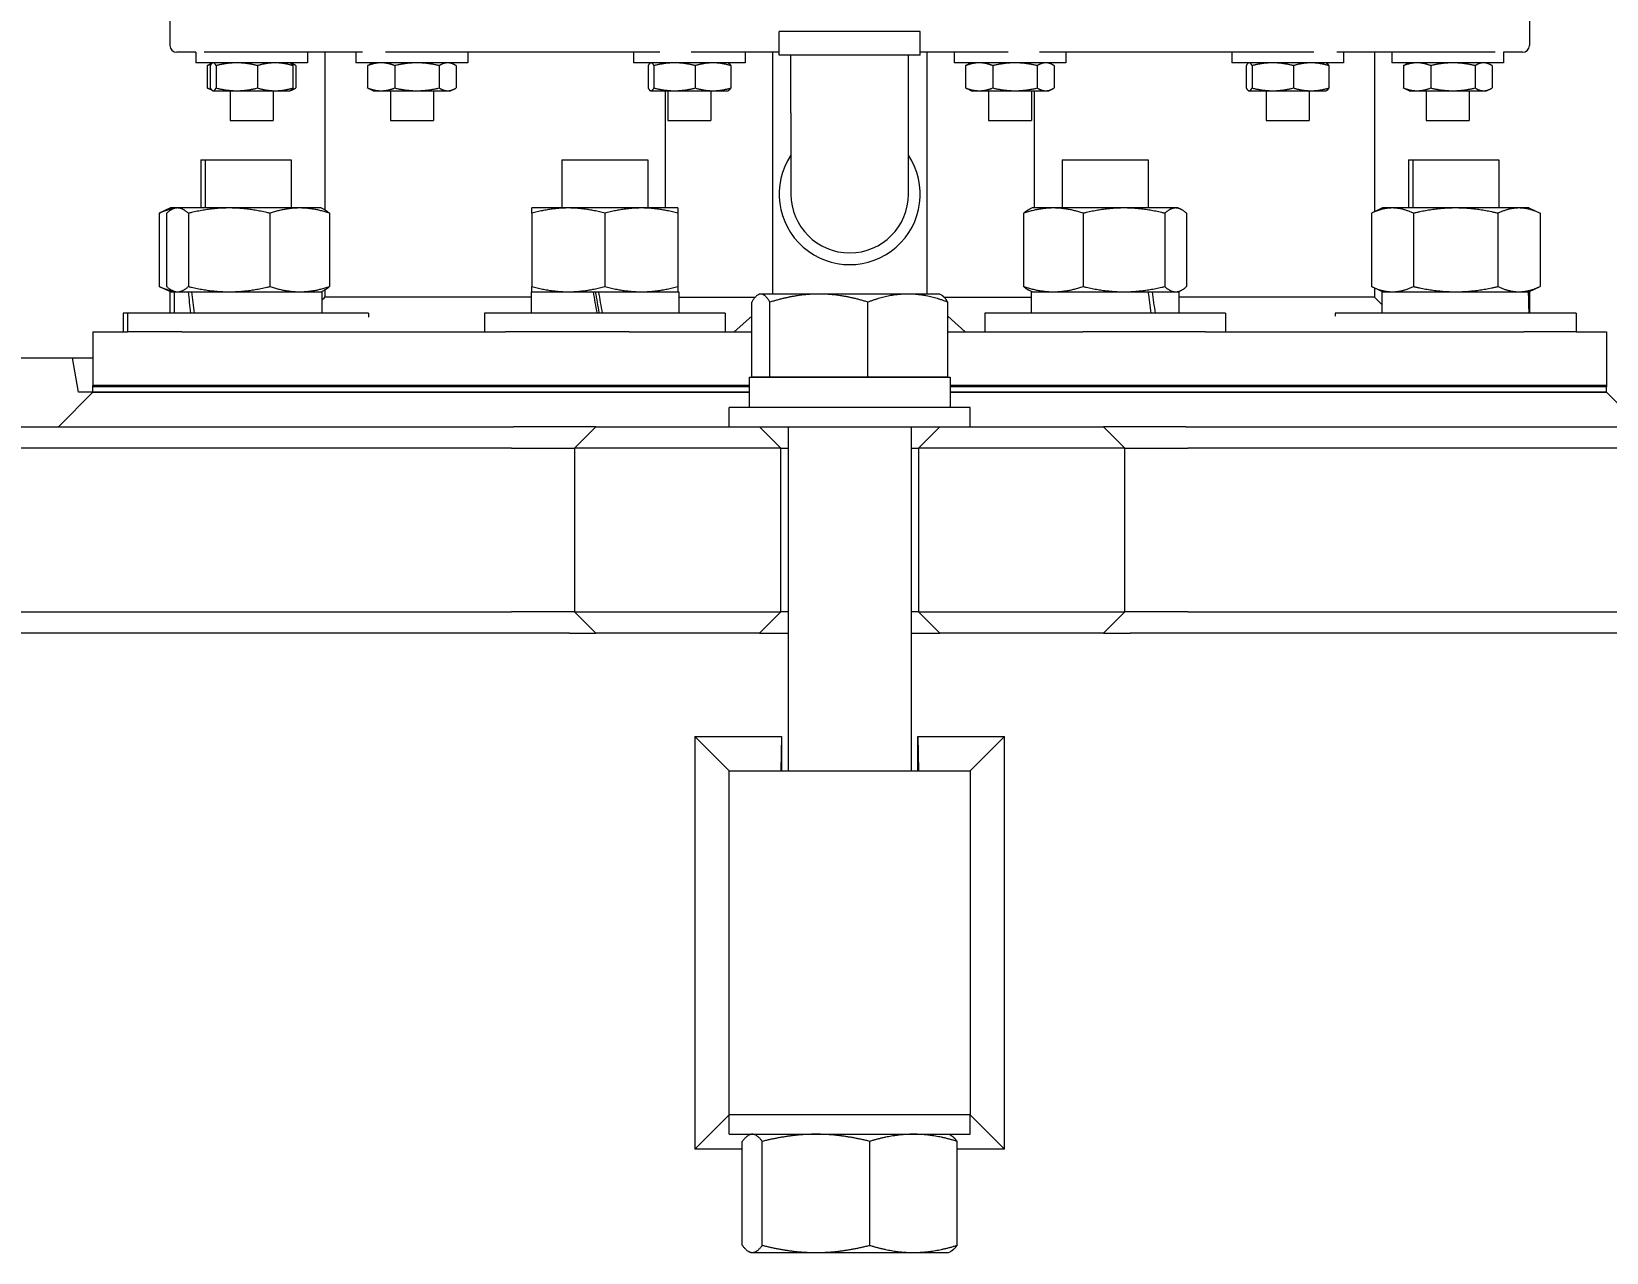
# Model space of a CAD drawing. Header units: inches. Extents: x 20 to 536, y 8 to 344.
# Drawn here: x 104.92 to 116.37, y 142.13 to 151 of the extents above; entities that cross this region are included whole.
import ezdxf

# ---------------------------------------------------------------- set-up
doc = ezdxf.new("R2010")
doc.units = ezdxf.units.IN
doc.header["$LTSCALE"] = 16
doc.header["$MEASUREMENT"] = 0
doc.layers.add('Dimension (ANSI)', color=7, linetype='Continuous', lineweight=25)
doc.layers.add('Visible (ANSI)', color=7, linetype='Continuous', lineweight=50)
doc.styles.add('MEMCOR Medium', font='arial.ttf')
doc.styles.add('Standard D-E', font='arial.ttf')
doc.dimstyles.new('Default (ANSI)', dxfattribs={"dimscale": 16, "dimtxt": 0.15, "dimasz": 0.098425, "dimexe": 0.125, "dimexo": 0.0625, "dimgap": 0.031496, "dimtad": 0, "dimtih": 1, "dimtoh": 1, "dimdec": 4, "dimrnd": 1e-08, "dimzin": 3, "dimdsep": 46, "dimlunit": 5, "dimtxsty": 'MEMCOR Medium', "dimcen": 0.09, "dimdle": 0.393701, "dimclrd": 256, "dimclre": 256, "dimclrt": 256, "dimadec": 0, "dimazin": 1, "dimtfac": 0.8, "dimtofl": 0, "dimtmove": 0, "dimatfit": 3, "dimfxl": 1, "dimfrac": 1, "dimtolj": 1, "dimtzin": 4, "dimlwd": -1, "dimlwe": -1, "dimarcsym": 0})
doc.dimstyles.new('in [mm] D-E NeptuneBenson', dxfattribs={"dimscale": 16, "dimtxt": 0.15, "dimasz": 0.098425, "dimexe": 0.125, "dimexo": 0.063, "dimgap": 0.031496, "dimtad": 0, "dimtih": 1, "dimtoh": 1, "dimdec": 4, "dimrnd": 1e-08, "dimzin": 3, "dimdsep": 46, "dimlunit": 5, "dimtxsty": 'Standard D-E', "dimcen": 0.09, "dimdle": 0.393701, "dimclrd": 256, "dimclre": 256, "dimclrt": 256, "dimadec": 1, "dimazin": 1, "dimtfac": 1, "dimtofl": 0, "dimtmove": 0, "dimatfit": 3, "dimfxl": 1, "dimfrac": 1, "dimtolj": 1, "dimtzin": 4, "dimlwd": -1, "dimlwe": -1, "dimarcsym": 0})

# ---------------------------------------------------------------- blocks, each defined once
blk = doc.blocks.new('*D23')
at = {"layer": 'Defpoints', "color": 0, "transparency": 16777216}
for p in [(80.3, 146.78), (141.437, 146.78), (141.437, 136.165)]:
    blk.add_point(p, dxfattribs=at)
at = {"layer": 'Dimension (ANSI)', "transparency": 16777216}
for p, q in [((80.3, 145.78), (80.3, 134.165)), ((141.437, 145.78), (141.437, 134.165)), ((81.875, 136.165), (139.862, 136.165)), ((141.437, 136.165), (144.859, 136.165))]:
    blk.add_line(p, q, dxfattribs=at)
for points in [[(81.875, 136.428), (81.875, 135.903), (80.3, 136.165)], [(139.862, 136.428), (139.862, 135.903), (141.437, 136.165)]]:
    blk.add_solid(points, dxfattribs=at)
at = {"layer": 'Dimension (ANSI)', "transparency": 16777216, "char_height": 2.4, "attachment_point": 5, "style": 'MEMCOR Medium'}
for s, insert in [('\\A1; 61{\\H0.8x;\\S1#8;} in', (154.458, 138.634)), ('\\A1;[1552.9 mm]', (154.458, 134.123))]:
    blk.add_mtext(s, dxfattribs=dict(at, insert=insert))
blk = doc.blocks.new('*D24')
at = {"layer": 'Defpoints', "color": 0, "transparency": 16777216}
for p in [(33.616, 158.01), (110.294, 158.01), (85.585, 47.596)]:
    blk.add_point(p, dxfattribs=at)
at = {"layer": 'Dimension (ANSI)', "transparency": 16777216}
for p, q in [((109.286, 158.01), (31.616, 158.01)), ((33.616, 156.436), (33.616, 107.78)), ((33.616, 49.171), (33.616, 97.827)), ((84.577, 47.596), (31.616, 47.596))]:
    blk.add_line(p, q, dxfattribs=at)
for points in [[(33.354, 156.436), (33.879, 156.436), (33.616, 158.01)], [(33.354, 49.171), (33.879, 49.171), (33.616, 47.596)]]:
    blk.add_solid(points, dxfattribs=at)
at = {"layer": 'Dimension (ANSI)', "transparency": 16777216, "char_height": 2.4, "attachment_point": 5, "style": 'Standard D-E'}
for s, insert in [('\\A1; 110{\\H1x;\\S7#16;} in', (33.616, 105.738)), ('\\A1;[2804.5 mm]', (33.616, 100.761))]:
    blk.add_mtext(s, dxfattribs=dict(at, insert=insert))

msp = doc.modelspace()

# ---------------------------------------------------------------- linework, layer by layer
at = {"layer": 'Visible (ANSI)', "linetype": 'Continuous', "lineweight": 18}
for p, q in [((105.92874, 151.36531), (105.92874, 150.89531)), ((115.80874, 151.36531), (115.80874, 150.89531)), ((111.38133, 150.99641), (110.35614, 150.99641)), ((110.35614, 150.82555), (110.35614, 150.99641)), ((111.38133, 150.82555), (111.38133, 150.99641)), ((106.11607, 150.84531), (105.97874, 150.84531)), ((106.11607, 150.84542), (106.11607, 150.7689)), ((106.92807, 150.7689), (106.11607, 150.7689)), ((107.3288, 150.84531), (106.17717, 150.84531)), ((106.1998, 150.74859), (106.1998, 150.5862)), ((106.23814, 150.76776), (106.21738, 150.75808)), ((106.22176, 150.74859), (106.22176, 150.5862)), ((106.24057, 150.7689), (106.23814, 150.76776)), ((106.26419, 150.74859), (106.26419, 150.5862)), ((106.5645, 150.74859), (106.5645, 150.5862)), ((106.80357, 150.7689), (106.806, 150.76776)), ((106.806, 150.76776), (106.82676, 150.75808)), ((106.82237, 150.74859), (106.82237, 150.5862)), ((106.84434, 150.74859), (106.84434, 150.5862)), ((106.92807, 150.84531), (106.92807, 150.7689)), ((107.05374, 150.84531), (107.05374, 149.70166)), ((107.28075, 150.84531), (107.28075, 150.7689)), ((108.09275, 150.7689), (107.28075, 150.7689)), ((107.36449, 150.74859), (107.36449, 150.5862)), ((107.40525, 150.7689), (107.38206, 150.75808)), ((109.48985, 150.84531), (107.49516, 150.84531)), ((107.56236, 150.74859), (107.56236, 150.5862)), ((107.88463, 150.74859), (107.88463, 150.5862)), ((107.96825, 150.7689), (107.99145, 150.75808)), ((108.00902, 150.74859), (108.00902, 150.5862)), ((108.09275, 150.84531), (108.09275, 150.7689)), ((109.29805, 150.84531), (109.29805, 150.7689)), ((110.11005, 150.7689), (109.29805, 150.7689)), ((109.40374, 150.74859), (109.40374, 150.5862)), ((109.42255, 150.7689), (109.42012, 150.76776)), ((109.44617, 150.74859), (109.44617, 150.5862)), ((110.35614, 150.84531), (109.7171, 150.84531)), ((109.74648, 150.74859), (109.74648, 150.5862)), ((109.98555, 150.7689), (109.98798, 150.76776)), ((110.00435, 150.74859), (110.00435, 150.5862)), ((110.11005, 150.84531), (110.11005, 150.7689)), ((110.30874, 150.84531), (110.30874, 149.08894)), ((111.38133, 150.82555), (110.35614, 150.82555)), ((110.44157, 150.40586), (110.44157, 150.82555)), ((111.2959, 150.40586), (111.2959, 150.82555)), ((112.02037, 150.84531), (111.38133, 150.84531)), ((111.42874, 150.84531), (111.42874, 149.08894)), ((111.62742, 150.84531), (111.62742, 150.7689)), ((112.43942, 150.7689), (111.62742, 150.7689)), ((111.71115, 150.74859), (111.71115, 150.5862)), ((111.75192, 150.7689), (111.72873, 150.75808)), ((111.90903, 150.74859), (111.90903, 150.5862)), ((112.2313, 150.74859), (112.2313, 150.5862)), ((114.24231, 150.84531), (112.24762, 150.84531)), ((112.31492, 150.7689), (112.33811, 150.75808)), ((112.35569, 150.74859), (112.35569, 150.5862)), ((112.43942, 150.84531), (112.43942, 150.7689)), ((113.64472, 150.84531), (113.64472, 150.7689)), ((114.45672, 150.7689), (113.64472, 150.7689)), ((113.75041, 150.74859), (113.75041, 150.5862)), ((113.76922, 150.7689), (113.76679, 150.76776)), ((113.79284, 150.74859), (113.79284, 150.5862)), ((114.09314, 150.74859), (114.09314, 150.5862)), ((114.33222, 150.7689), (114.33464, 150.76776)), ((114.35102, 150.74859), (114.35102, 150.5862)), ((115.5603, 150.84531), (114.40867, 150.84531)), ((114.45672, 150.84531), (114.45672, 150.7689)), ((114.68374, 150.84531), (114.68374, 149.68721)), ((114.8094, 150.84531), (114.8094, 150.7689)), ((115.6214, 150.7689), (114.8094, 150.7689)), ((114.89313, 150.74859), (114.89313, 150.5862)), ((114.9339, 150.7689), (114.91071, 150.75808)), ((115.09101, 150.74859), (115.09101, 150.5862)), ((115.41328, 150.74859), (115.41328, 150.5862)), ((115.4969, 150.7689), (115.52009, 150.75808)), ((115.53767, 150.74859), (115.53767, 150.5862)), ((115.6214, 150.84542), (115.6214, 150.7689)), ((115.75874, 150.84531), (115.6214, 150.84531)), ((106.23814, 150.56703), (106.21738, 150.57671)), ((106.24057, 150.5659), (106.23814, 150.56703)), ((106.24057, 150.5659), (106.24298, 150.5659)), ((106.24298, 150.5659), (106.41434, 150.5659)), ((106.36582, 150.5659), (106.36582, 150.3489)), ((106.41434, 150.5659), (106.69344, 150.5659)), ((106.67832, 150.5659), (106.67832, 150.3489)), ((106.69344, 150.5659), (106.80357, 150.5659)), ((106.80357, 150.5659), (106.806, 150.56703)), ((106.806, 150.56703), (106.82676, 150.57671)), ((107.40525, 150.5659), (107.38206, 150.57671)), ((107.40525, 150.5659), (107.46343, 150.5659)), ((107.46343, 150.5659), (107.7235, 150.5659)), ((107.5305, 150.5659), (107.5305, 150.3489)), ((107.7235, 150.5659), (107.94683, 150.5659)), ((107.843, 150.5659), (107.843, 150.3489)), ((107.94683, 150.5659), (107.96825, 150.5659)), ((107.96825, 150.5659), (107.99145, 150.57671)), ((109.42255, 150.5659), (109.42012, 150.56703)), ((109.42255, 150.5659), (109.42496, 150.5659)), ((109.42496, 150.5659), (109.59632, 150.5659)), ((109.52753, 150.5659), (109.52753, 149.71431)), ((109.5478, 150.5659), (109.5478, 150.3489)), ((109.59632, 150.5659), (109.87542, 150.5659)), ((109.8603, 150.5659), (109.8603, 150.3489)), ((109.87542, 150.5659), (109.98555, 150.5659)), ((109.98555, 150.5659), (109.98798, 150.56703)), ((111.75192, 150.5659), (111.72873, 150.57671)), ((111.75192, 150.5659), (111.81009, 150.5659)), ((111.81009, 150.5659), (112.07016, 150.5659)), ((111.87717, 150.5659), (111.87717, 150.3489)), ((112.07016, 150.5659), (112.29349, 150.5659)), ((112.18967, 150.5659), (112.18967, 150.3489)), ((112.20994, 150.5659), (112.20994, 149.71431)), ((112.29349, 150.5659), (112.31492, 150.5659)), ((112.31492, 150.5659), (112.33811, 150.57671)), ((113.76922, 150.5659), (113.76679, 150.56703)), ((113.76922, 150.5659), (113.77162, 150.5659)), ((113.77162, 150.5659), (113.94299, 150.5659)), ((113.89447, 150.5659), (113.89447, 150.3489)), ((113.94299, 150.5659), (114.22208, 150.5659)), ((114.20697, 150.5659), (114.20697, 150.3489)), ((114.22208, 150.5659), (114.33222, 150.5659)), ((114.33222, 150.5659), (114.33464, 150.56703)), ((114.9339, 150.5659), (114.91071, 150.57671)), ((114.9339, 150.5659), (114.99207, 150.5659)), ((114.99207, 150.5659), (115.25214, 150.5659)), ((115.05915, 150.5659), (115.05915, 150.3489)), ((115.25214, 150.5659), (115.47547, 150.5659)), ((115.37165, 150.5659), (115.37165, 150.3489)), ((115.47547, 150.5659), (115.4969, 150.5659)), ((115.4969, 150.5659), (115.52009, 150.57671)), ((110.44157, 150.40586), (110.44157, 149.81531)), ((111.2959, 149.81531), (111.2959, 150.40586)), ((106.36582, 150.3489), (106.67832, 150.3489)), ((107.5305, 150.3489), (107.843, 150.3489)), ((109.5478, 150.3489), (109.8603, 150.3489)), ((111.87717, 150.3489), (112.18967, 150.3489)), ((113.89447, 150.3489), (114.20697, 150.3489)), ((115.05915, 150.3489), (115.37165, 150.3489)), ((106.15211, 150.06531), (106.18384, 150.06531)), ((106.15211, 150.06531), (106.15211, 149.71431)), ((106.18384, 150.06531), (106.80884, 150.06531)), ((106.18384, 150.06531), (106.18384, 149.71431)), ((106.80884, 150.06531), (106.80884, 149.71431)), ((108.77685, 150.06531), (109.40185, 150.06531)), ((108.77685, 150.06531), (108.77685, 149.71431)), ((109.40185, 150.06531), (109.40185, 149.71431)), ((112.41221, 150.06531), (113.03721, 150.06531)), ((112.41221, 150.06531), (112.41221, 149.71431)), ((113.03721, 150.06531), (113.03721, 149.71431)), ((114.92863, 150.06531), (114.96036, 150.06531)), ((114.92863, 150.06531), (114.92863, 149.71431)), ((114.96036, 150.06531), (115.58536, 150.06531)), ((114.96036, 150.06531), (114.96036, 149.71431)), ((115.58536, 150.06531), (115.58536, 149.71431)), ((105.93361, 149.71431), (105.85147, 149.67601)), ((105.85147, 149.67601), (105.85147, 149.14362)), ((105.90408, 149.67601), (105.90408, 149.14362)), ((105.96534, 149.71431), (105.93361, 149.71431)), ((105.96534, 149.71431), (105.94661, 149.70558)), ((105.98343, 149.71431), (105.96534, 149.71431)), ((106.3589, 149.71431), (105.98343, 149.71431)), ((106.06278, 149.67601), (106.06278, 149.14362)), ((106.87181, 149.71431), (106.3589, 149.71431)), ((106.65503, 149.67601), (106.65503, 149.14362)), ((107.02734, 149.71431), (106.87181, 149.71431)), ((107.02734, 149.71431), (107.04607, 149.70558)), ((107.08859, 149.67601), (107.08859, 149.14362)), ((108.82385, 149.71431), (108.55835, 149.71431)), ((108.55835, 149.67601), (108.55835, 149.14362)), ((109.35485, 149.71431), (108.82385, 149.71431)), ((109.08935, 149.67601), (109.08935, 149.14362)), ((109.62035, 149.71431), (109.35485, 149.71431)), ((109.62035, 149.67601), (109.62035, 149.14362)), ((112.13245, 149.67601), (112.13245, 149.14362)), ((112.19371, 149.71431), (112.17498, 149.70558)), ((112.34923, 149.71431), (112.19371, 149.71431)), ((112.86214, 149.71431), (112.34923, 149.71431)), ((112.56601, 149.67601), (112.56601, 149.14362)), ((113.23761, 149.71431), (112.86214, 149.71431)), ((113.15827, 149.67601), (113.15827, 149.14362)), ((113.25571, 149.71431), (113.23761, 149.71431)), ((113.25571, 149.71431), (113.27444, 149.70558)), ((113.31696, 149.67601), (113.31696, 149.14362)), ((114.74186, 149.71431), (114.65971, 149.67601)), ((114.65971, 149.67601), (114.65971, 149.14362)), ((114.813, 149.71431), (114.74186, 149.71431)), ((115.27286, 149.71431), (114.813, 149.71431)), ((114.96629, 149.67601), (114.96629, 149.14362)), ((115.73272, 149.71431), (115.27286, 149.71431)), ((115.57943, 149.67601), (115.57943, 149.14362)), ((115.80386, 149.71431), (115.73272, 149.71431)), ((115.80386, 149.71431), (115.886, 149.67601)), ((115.886, 149.67601), (115.886, 149.14362)), ((105.93361, 149.10531), (105.85147, 149.14362)), ((105.92811, 149.10531), (105.95984, 149.10531)), ((105.92811, 149.10531), (105.92811, 148.94931)), ((105.96534, 149.10531), (105.94661, 149.11405)), ((105.95984, 149.10531), (106.06134, 149.10531)), ((105.95984, 149.10531), (105.95984, 148.94931)), ((106.06134, 149.10531), (106.06551, 149.10531)), ((106.06551, 149.10531), (106.08533, 149.10531)), ((106.08533, 149.10531), (107.03284, 149.10531)), ((107.02734, 149.10531), (107.04607, 149.11405)), ((107.03284, 149.10531), (107.03284, 148.94931)), ((107.05374, 149.11796), (107.05374, 149.06531)), ((108.55285, 149.06531), (107.05374, 149.06531)), ((108.55285, 149.10531), (109.00381, 149.10531)), ((108.55285, 149.10531), (108.55285, 148.94931)), ((109.00381, 149.10531), (109.0042, 149.10531)), ((109.0042, 149.10531), (109.04256, 149.10531)), ((109.04256, 149.10531), (109.62585, 149.10531)), ((109.62585, 149.10531), (109.62585, 148.94931)), ((109.62585, 149.06531), (110.18161, 149.06531)), ((110.15643, 148.48494), (110.15643, 149.03035)), ((110.21274, 149.08894), (110.20239, 149.08297)), ((110.22292, 149.08894), (110.21274, 149.08894)), ((110.64557, 149.08894), (110.22292, 149.08894)), ((110.28941, 148.48494), (110.28941, 149.03035)), ((111.29138, 149.08894), (110.64557, 149.08894)), ((111.00172, 148.48494), (111.00172, 149.03035)), ((111.52474, 149.08894), (111.29138, 149.08894)), ((111.52474, 149.08894), (111.53508, 149.08297)), ((111.55586, 149.06531), (112.18821, 149.06531)), ((111.58104, 148.48494), (111.58104, 149.03035)), ((112.19371, 149.10531), (112.17498, 149.11405)), ((112.18821, 149.10531), (113.03872, 149.10531)), ((112.18821, 149.10531), (112.18821, 148.94931)), ((113.03872, 149.10531), (113.06594, 149.10531)), ((113.06594, 149.10531), (113.06954, 149.10531)), ((113.06954, 149.10531), (113.26121, 149.10531)), ((113.25571, 149.10531), (113.27444, 149.11405)), ((113.26121, 149.10531), (113.26121, 148.94931)), ((114.68374, 149.06531), (113.26121, 149.06531)), ((114.74186, 149.10531), (114.65971, 149.14362)), ((114.68374, 149.13242), (114.68374, 149.06531)), ((114.73636, 149.10531), (115.80249, 149.10531)), ((114.73636, 149.10531), (114.73636, 148.94931)), ((115.80249, 149.10531), (115.80731, 149.10531)), ((115.80386, 149.10531), (115.886, 149.14362)), ((115.80731, 149.10531), (115.80936, 149.10531)), ((115.80936, 149.10531), (115.80936, 148.94931)), ((105.62134, 148.94931), (105.58961, 148.94931)), ((105.58961, 148.94931), (105.58961, 148.81531)), ((107.37134, 148.94931), (105.62134, 148.94931)), ((105.62134, 148.94931), (105.62134, 148.81531)), ((107.37134, 148.94931), (107.37134, 148.92097)), ((109.96435, 148.94931), (108.21435, 148.94931)), ((108.21435, 148.94931), (108.21435, 148.81531)), ((109.96435, 148.94931), (109.96435, 148.81531)), ((110.02883, 148.81531), (110.15643, 148.92928)), ((111.70864, 148.81531), (111.58104, 148.92928)), ((113.59971, 148.94931), (111.84971, 148.94931)), ((111.84971, 148.94931), (111.84971, 148.81531)), ((113.59971, 148.94931), (113.59971, 148.81531)), ((116.14786, 148.94931), (114.39786, 148.94931)), ((114.39786, 148.94931), (114.39786, 148.92799)), ((116.14786, 148.94931), (116.14786, 148.81531)), ((105.36874, 148.81531), (105.62134, 148.81531)), ((105.36874, 148.81531), (105.36874, 148.41531)), ((106.01495, 148.81531), (105.62134, 148.81531)), ((106.01495, 148.81531), (108.36719, 148.81531)), ((109.26563, 148.81531), (108.36719, 148.81531)), ((109.26563, 148.81531), (110.15643, 148.81531)), ((111.58104, 148.81531), (112.56342, 148.81531)), ((113.45539, 148.81531), (112.56342, 148.81531)), ((113.45539, 148.81531), (115.76692, 148.81531)), ((116.14786, 148.81531), (115.76692, 148.81531)), ((116.14786, 148.81531), (116.36874, 148.81531)), ((116.36874, 148.81531), (116.36874, 148.41531)), ((101.31726, 148.62531), (105.36874, 148.62531)), ((105.26376, 148.37531), (105.22083, 148.62531)), ((110.13924, 148.48494), (111.59824, 148.48494)), ((110.13924, 148.48494), (110.13924, 148.26594)), ((110.22292, 148.48494), (110.15643, 148.48494)), ((110.21274, 148.48494), (110.21274, 148.48494)), ((110.28941, 148.48494), (110.22292, 148.48494)), ((110.64557, 148.48494), (110.28941, 148.48494)), ((111.00172, 148.48494), (110.64557, 148.48494)), ((111.29138, 148.48494), (111.00172, 148.48494)), ((111.58104, 148.48494), (111.29138, 148.48494)), ((111.52474, 148.48494), (111.52474, 148.48494)), ((111.59824, 148.48494), (111.59824, 148.26594)), ((105.36874, 148.37531), (105.11874, 148.12531)), ((105.36874, 148.37531), (105.26376, 148.37531)), ((110.13924, 148.42531), (105.36874, 148.42531)), ((105.36874, 148.37531), (105.36874, 148.42531)), ((110.13924, 148.41531), (105.36874, 148.41531)), ((105.36874, 148.37531), (110.13924, 148.37531)), ((110.13924, 148.37531), (105.36874, 148.37531)), ((105.36874, 148.37531), (110.13924, 148.37531)), ((116.36874, 148.42531), (111.59824, 148.42531)), ((116.36874, 148.41531), (111.59824, 148.41531)), ((111.59824, 148.37531), (116.36874, 148.37531)), ((116.36874, 148.37531), (111.59824, 148.37531)), ((111.59824, 148.37531), (116.36874, 148.37531)), ((116.36874, 148.37531), (116.36874, 148.42531)), ((116.36874, 148.37531), (116.61874, 148.12531)), ((111.74374, 148.26594), (109.99374, 148.26594)), ((109.99374, 148.12531), (109.99374, 148.26594)), ((111.74374, 148.12531), (111.74374, 148.26594)), ((103.50644, 148.12531), (108.4252, 148.12531)), ((109.02374, 148.12531), (108.4252, 148.12531)), ((108.86874, 147.97031), (109.02374, 148.12531)), ((109.02374, 148.12531), (109.84044, 148.12531)), ((109.84044, 148.12531), (110.11641, 148.12531)), ((110.11641, 148.12531), (110.21374, 148.12531)), ((110.36874, 147.97031), (110.21374, 148.12531)), ((110.21374, 148.12531), (111.52374, 148.12531)), ((110.42124, 148.12531), (110.42124, 145.62531)), ((111.31624, 148.12531), (111.31624, 145.62531)), ((111.36874, 147.97031), (111.52374, 148.12531)), ((111.52374, 148.12531), (111.62106, 148.12531)), ((111.62106, 148.12531), (111.89703, 148.12531)), ((111.89703, 148.12531), (112.71374, 148.12531)), ((113.31227, 148.12531), (112.71374, 148.12531)), ((112.86874, 147.97031), (112.71374, 148.12531)), ((113.31227, 148.12531), (118.23103, 148.12531)), ((108.41184, 147.97031), (103.46618, 147.97031)), ((108.41184, 147.97031), (108.86874, 147.97031)), ((109.83525, 147.97031), (108.86874, 147.97031)), ((108.86874, 147.97031), (108.86874, 146.78031)), ((110.11261, 147.97031), (109.83525, 147.97031)), ((110.36874, 147.97031), (110.11261, 147.97031)), ((110.36874, 147.97031), (110.42124, 147.97031)), ((110.36874, 146.78031), (110.36874, 147.97031)), ((111.31624, 147.97031), (111.36874, 147.97031)), ((111.62486, 147.97031), (111.36874, 147.97031)), ((111.36874, 147.97031), (111.36874, 146.78031)), ((111.90222, 147.97031), (111.62486, 147.97031)), ((112.86874, 147.97031), (111.90222, 147.97031)), ((112.86874, 147.97031), (113.32563, 147.97031)), ((112.86874, 146.78031), (112.86874, 147.97031)), ((118.27129, 147.97031), (113.32563, 147.97031)), ((103.46618, 146.78031), (108.41184, 146.78031)), ((108.86874, 146.78031), (108.41184, 146.78031)), ((108.86874, 146.78031), (109.83525, 146.78031)), ((108.86874, 146.78031), (109.02374, 146.62531)), ((109.83525, 146.78031), (110.11261, 146.78031)), ((110.11261, 146.78031), (110.36874, 146.78031)), ((110.36874, 146.78031), (110.21374, 146.62531)), ((110.42124, 146.78031), (110.36874, 146.78031)), ((111.36874, 146.78031), (111.31624, 146.78031)), ((111.36874, 146.78031), (111.62486, 146.78031)), ((111.36874, 146.78031), (111.52374, 146.62531)), ((111.62486, 146.78031), (111.90222, 146.78031)), ((111.90222, 146.78031), (112.86874, 146.78031)), ((112.86874, 146.78031), (112.71374, 146.62531)), ((113.32563, 146.78031), (112.86874, 146.78031)), ((113.32563, 146.78031), (118.27129, 146.78031)), ((108.83143, 146.62531), (103.06009, 146.62531)), ((108.83143, 146.62531), (109.02374, 146.62531)), ((109.84044, 146.62531), (109.02374, 146.62531)), ((110.11641, 146.62531), (109.84044, 146.62531)), ((110.21374, 146.62531), (110.11641, 146.62531)), ((110.21374, 146.62531), (110.42124, 146.62531)), ((111.31624, 146.62531), (111.52374, 146.62531)), ((111.62106, 146.62531), (111.52374, 146.62531)), ((111.89703, 146.62531), (111.62106, 146.62531)), ((112.71374, 146.62531), (111.89703, 146.62531)), ((112.71374, 146.62531), (112.90604, 146.62531)), ((118.67738, 146.62531), (112.90604, 146.62531)), ((109.74383, 145.87521), (109.74383, 142.87541)), ((109.74383, 145.87521), (110.37308, 145.87521)), ((109.74383, 145.87521), (109.99374, 145.62531)), ((110.37308, 145.87521), (110.36874, 145.62531)), ((110.37308, 145.87521), (110.37308, 145.62531)), ((111.36439, 145.87521), (111.36874, 145.62531)), ((111.36439, 145.62531), (111.36439, 145.87521)), ((111.36439, 145.87521), (111.99364, 145.87521)), ((111.99364, 145.87521), (111.74374, 145.62531)), ((111.99364, 142.87541), (111.99364, 145.87521)), ((109.99374, 145.62531), (111.74374, 145.62531)), ((109.99374, 143.12531), (109.99374, 145.62531)), ((111.74374, 145.62531), (111.74374, 143.12531)), ((109.74383, 142.87541), (109.99374, 143.12531)), ((111.74374, 143.12531), (109.99374, 143.12531)), ((111.74374, 143.12531), (109.99374, 143.12531)), ((109.99374, 142.98469), (109.99374, 143.12531)), ((111.74374, 142.98469), (111.74374, 143.12531)), ((111.99364, 142.87541), (111.74374, 143.12531)), ((109.99374, 142.98469), (111.74374, 142.98469)), ((110.14974, 142.98469), (110.13839, 142.9794)), ((111.58774, 142.98469), (111.59908, 142.9794)), ((110.08803, 142.87541), (109.74383, 142.87541)), ((110.08803, 142.17755), (110.08803, 142.93282)), ((110.23378, 142.17755), (110.23378, 142.93282)), ((111.01449, 142.17755), (111.01449, 142.93282)), ((111.64945, 142.17755), (111.64945, 142.93282)), ((111.99364, 142.87541), (111.64945, 142.87541)), ((110.14974, 142.12569), (110.13839, 142.13098)), ((110.14974, 142.12569), (110.1609, 142.12569)), ((110.1609, 142.12569), (110.62413, 142.12569)), ((110.62413, 142.12569), (111.33197, 142.12569)), ((111.33197, 142.12569), (111.58774, 142.12569)), ((111.58774, 142.12569), (111.59908, 142.13098))]:
    msp.add_line(p, q, dxfattribs=at)
for centre, radius, start, end in [((105.97874, 150.89531), 0.05, 180, 270), ((115.75874, 150.89531), 0.05, 270, 0), ((110.86874, 149.81531), 0.5126, 146.44269, 33.55731), ((110.86874, 149.81531), 0.42717, 180, 0)]:
    msp.add_arc(centre, radius, start, end, dxfattribs=at)
for centre, major_axis, ratio, start_param, end_param in [((106.49634, 148.83872), (0.35715, -3.04228), 0.13159391, 4.60921129, 4.660587), ((106.49634, 149.0599), (0.35715, -3.04228), 0.13159391, 4.68201661, 4.7332964), ((109.08935, 148.83872), (0.53518, -3.04264), 0.01237398, 4.62248209, 4.67385779), ((109.08935, 148.83872), (-0.31323, 1.78078), 0.01237398, 1.4183511, 1.50647794), ((109.08935, 149.0599), (0.53518, -3.04264), 0.01237398, 4.69528741, 4.74656719), ((112.72471, 148.83872), (0.41114, -3.04229), 0.11329284, 1.59184166, 1.64321736), ((112.72471, 149.0599), (0.41114, -3.04229), 0.11329284, 1.51913226, 1.57041204), ((115.27286, 148.83872), (0.04005, -3.04263), 0.17583539, 1.60483637, 1.65621207), ((115.27286, 149.0599), (0.04005, -3.04263), 0.17583539, 1.53212697, 1.58340675)]:
    msp.add_ellipse(centre, major_axis=major_axis, ratio=ratio, start_param=start_param, end_param=end_param, dxfattribs=at)
for points, weights in [([(106.22776, 150.75808), (106.21423, 150.75412), (106.1998, 150.74859)], [1.01477953359, 1.01005189042, 1]), ([(106.1998, 150.74859), (106.20887, 150.75412), (106.21738, 150.75808)], [1, 1.01005189042, 1.01477953359]), ([(106.24298, 150.7689), (106.23313, 150.7689), (106.22176, 150.74859)], [1, 1.0379548493, 1]), ([(106.26419, 150.74859), (106.25282, 150.7689), (106.24298, 150.7689)], [1, 1.0379548493, 1]), ([(106.41434, 150.7689), (106.34466, 150.7689), (106.26419, 150.74859)], [1, 1.0379548493, 1]), ([(106.5645, 150.74859), (106.48403, 150.7689), (106.41434, 150.7689)], [1, 1.0379548493, 1]), ([(106.69344, 150.7689), (106.63359, 150.7689), (106.5645, 150.74859)], [1, 1.0379548493, 1]), ([(106.82237, 150.74859), (106.75328, 150.7689), (106.69344, 150.7689)], [1, 1.0379548493, 1]), ([(106.806, 150.76776), (106.81363, 150.7642), (106.82237, 150.74859)], [1.01375847525, 1.02892942038, 1]), ([(106.84434, 150.74859), (106.82676, 150.7593), (106.81101, 150.76427)], [1, 1.01965956375, 1.01895290532]), ([(107.46343, 150.7689), (107.41751, 150.7689), (107.36449, 150.74859)], [1, 1.0379548493, 1]), ([(107.36449, 150.74859), (107.37356, 150.75412), (107.38206, 150.75808)], [1, 1.01005189042, 1.01477953359]), ([(107.56236, 150.74859), (107.50934, 150.7689), (107.46343, 150.7689)], [1, 1.0379548493, 1]), ([(107.7235, 150.7689), (107.64872, 150.7689), (107.56236, 150.74859)], [1, 1.0379548493, 1]), ([(107.88463, 150.74859), (107.79828, 150.7689), (107.7235, 150.7689)], [1, 1.0379548493, 1]), ([(107.94683, 150.7689), (107.91796, 150.7689), (107.88463, 150.74859)], [1, 1.0379548493, 1]), ([(108.00902, 150.74859), (107.97569, 150.7689), (107.94683, 150.7689)], [1, 1.0379548493, 1]), ([(109.42496, 150.7689), (109.41511, 150.7689), (109.40374, 150.74859)], [1, 1.0379548493, 1]), ([(109.44617, 150.74859), (109.4348, 150.7689), (109.42496, 150.7689)], [1, 1.0379548493, 1]), ([(109.59632, 150.7689), (109.52664, 150.7689), (109.44617, 150.74859)], [1, 1.0379548493, 1]), ([(109.74648, 150.74859), (109.66601, 150.7689), (109.59632, 150.7689)], [1, 1.0379548493, 1]), ([(109.87542, 150.7689), (109.81558, 150.7689), (109.74648, 150.74859)], [1, 1.0379548493, 1]), ([(110.00435, 150.74859), (109.93526, 150.7689), (109.87542, 150.7689)], [1, 1.0379548493, 1]), ([(109.98798, 150.76776), (109.99561, 150.7642), (110.00435, 150.74859)], [1.01375847525, 1.02892942038, 1]), ([(111.81009, 150.7689), (111.76417, 150.7689), (111.71115, 150.74859)], [1, 1.0379548493, 1]), ([(111.71115, 150.74859), (111.72022, 150.75412), (111.72873, 150.75808)], [1, 1.01005189042, 1.01477953359]), ([(111.90903, 150.74859), (111.85601, 150.7689), (111.81009, 150.7689)], [1, 1.0379548493, 1]), ([(112.07016, 150.7689), (111.99538, 150.7689), (111.90903, 150.74859)], [1, 1.0379548493, 1]), ([(112.2313, 150.74859), (112.14495, 150.7689), (112.07016, 150.7689)], [1, 1.0379548493, 1]), ([(112.29349, 150.7689), (112.26463, 150.7689), (112.2313, 150.74859)], [1, 1.0379548493, 1]), ([(112.35569, 150.74859), (112.32236, 150.7689), (112.29349, 150.7689)], [1, 1.0379548493, 1]), ([(113.77162, 150.7689), (113.76178, 150.7689), (113.75041, 150.74859)], [1, 1.0379548493, 1]), ([(113.79284, 150.74859), (113.78147, 150.7689), (113.77162, 150.7689)], [1, 1.0379548493, 1]), ([(113.94299, 150.7689), (113.8733, 150.7689), (113.79284, 150.74859)], [1, 1.0379548493, 1]), ([(114.09314, 150.74859), (114.01268, 150.7689), (113.94299, 150.7689)], [1, 1.0379548493, 1]), ([(114.22208, 150.7689), (114.16224, 150.7689), (114.09314, 150.74859)], [1, 1.0379548493, 1]), ([(114.35102, 150.74859), (114.28192, 150.7689), (114.22208, 150.7689)], [1, 1.0379548493, 1]), ([(114.33464, 150.76776), (114.34228, 150.7642), (114.35102, 150.74859)], [1.01375847525, 1.02892942038, 1]), ([(114.99207, 150.7689), (114.94616, 150.7689), (114.89313, 150.74859)], [1, 1.0379548493, 1]), ([(114.89313, 150.74859), (114.90221, 150.75412), (114.91071, 150.75808)], [1, 1.01005189042, 1.01477953359]), ([(115.09101, 150.74859), (115.03799, 150.7689), (114.99207, 150.7689)], [1, 1.0379548493, 1]), ([(115.25214, 150.7689), (115.17736, 150.7689), (115.09101, 150.74859)], [1, 1.0379548493, 1]), ([(115.41328, 150.74859), (115.32693, 150.7689), (115.25214, 150.7689)], [1, 1.0379548493, 1]), ([(115.47547, 150.7689), (115.44661, 150.7689), (115.41328, 150.74859)], [1, 1.0379548493, 1]), ([(115.53767, 150.74859), (115.50434, 150.7689), (115.47547, 150.7689)], [1, 1.0379548493, 1]), ([(106.1998, 150.5862), (106.21423, 150.58068), (106.22776, 150.57671)], [1, 1.01005189042, 1.01477953359]), ([(106.21738, 150.57671), (106.20887, 150.58068), (106.1998, 150.5862)], [1.01477953359, 1.01005189042, 1]), ([(106.22176, 150.5862), (106.23313, 150.5659), (106.24298, 150.5659)], [1, 1.0379548493, 1]), ([(106.24298, 150.5659), (106.25282, 150.5659), (106.26419, 150.5862)], [1, 1.0379548493, 1]), ([(106.26419, 150.5862), (106.34466, 150.5659), (106.41434, 150.5659)], [1, 1.0379548493, 1]), ([(106.41434, 150.5659), (106.48403, 150.5659), (106.5645, 150.5862)], [1, 1.0379548493, 1]), ([(106.5645, 150.5862), (106.63359, 150.5659), (106.69344, 150.5659)], [1, 1.0379548493, 1]), ([(106.69344, 150.5659), (106.75328, 150.5659), (106.82237, 150.5862)], [1, 1.0379548493, 1]), ([(106.82237, 150.5862), (106.81363, 150.57059), (106.806, 150.56703)], [1, 1.02892942038, 1.01375847525]), ([(106.81101, 150.57053), (106.82676, 150.5755), (106.84434, 150.5862)], [1.01895290532, 1.01965956375, 1]), ([(107.36449, 150.5862), (107.41751, 150.5659), (107.46343, 150.5659)], [1, 1.0379548493, 1]), ([(107.38206, 150.57671), (107.37356, 150.58068), (107.36449, 150.5862)], [1.01477953359, 1.01005189042, 1]), ([(107.46343, 150.5659), (107.50934, 150.5659), (107.56236, 150.5862)], [1, 1.0379548493, 1]), ([(107.56236, 150.5862), (107.64872, 150.5659), (107.7235, 150.5659)], [1, 1.0379548493, 1]), ([(107.7235, 150.5659), (107.79828, 150.5659), (107.88463, 150.5862)], [1, 1.0379548493, 1]), ([(107.88463, 150.5862), (107.91796, 150.5659), (107.94683, 150.5659)], [1, 1.0379548493, 1]), ([(107.94683, 150.5659), (107.97569, 150.5659), (108.00902, 150.5862)], [1, 1.0379548493, 1]), ([(109.40374, 150.5862), (109.41511, 150.5659), (109.42496, 150.5659)], [1, 1.0379548493, 1]), ([(109.42496, 150.5659), (109.4348, 150.5659), (109.44617, 150.5862)], [1, 1.0379548493, 1]), ([(109.44617, 150.5862), (109.52664, 150.5659), (109.59632, 150.5659)], [1, 1.0379548493, 1]), ([(109.59632, 150.5659), (109.66601, 150.5659), (109.74648, 150.5862)], [1, 1.0379548493, 1]), ([(109.74648, 150.5862), (109.81558, 150.5659), (109.87542, 150.5659)], [1, 1.0379548493, 1]), ([(109.87542, 150.5659), (109.93526, 150.5659), (110.00435, 150.5862)], [1, 1.0379548493, 1]), ([(110.00435, 150.5862), (109.99561, 150.57059), (109.98798, 150.56703)], [1, 1.02892942038, 1.01375847525]), ([(111.71115, 150.5862), (111.76417, 150.5659), (111.81009, 150.5659)], [1, 1.0379548493, 1]), ([(111.72873, 150.57671), (111.72022, 150.58068), (111.71115, 150.5862)], [1.01477953359, 1.01005189042, 1]), ([(111.81009, 150.5659), (111.85601, 150.5659), (111.90903, 150.5862)], [1, 1.0379548493, 1]), ([(111.90903, 150.5862), (111.99538, 150.5659), (112.07016, 150.5659)], [1, 1.0379548493, 1]), ([(112.07016, 150.5659), (112.14495, 150.5659), (112.2313, 150.5862)], [1, 1.0379548493, 1]), ([(112.2313, 150.5862), (112.26463, 150.5659), (112.29349, 150.5659)], [1, 1.0379548493, 1]), ([(112.29349, 150.5659), (112.32236, 150.5659), (112.35569, 150.5862)], [1, 1.0379548493, 1]), ([(113.75041, 150.5862), (113.76178, 150.5659), (113.77162, 150.5659)], [1, 1.0379548493, 1]), ([(113.77162, 150.5659), (113.78147, 150.5659), (113.79284, 150.5862)], [1, 1.0379548493, 1]), ([(113.79284, 150.5862), (113.8733, 150.5659), (113.94299, 150.5659)], [1, 1.0379548493, 1]), ([(113.94299, 150.5659), (114.01268, 150.5659), (114.09314, 150.5862)], [1, 1.0379548493, 1]), ([(114.09314, 150.5862), (114.16224, 150.5659), (114.22208, 150.5659)], [1, 1.0379548493, 1]), ([(114.22208, 150.5659), (114.28192, 150.5659), (114.35102, 150.5862)], [1, 1.0379548493, 1]), ([(114.35102, 150.5862), (114.34228, 150.57059), (114.33464, 150.56703)], [1, 1.02892942038, 1.01375847525]), ([(114.91071, 150.57671), (114.90221, 150.58068), (114.89313, 150.5862)], [1.01477953359, 1.01005189042, 1]), ([(114.89313, 150.5862), (114.94616, 150.5659), (114.99207, 150.5659)], [1, 1.0379548493, 1]), ([(114.99207, 150.5659), (115.03799, 150.5659), (115.09101, 150.5862)], [1, 1.0379548493, 1]), ([(115.09101, 150.5862), (115.17736, 150.5659), (115.25214, 150.5659)], [1, 1.0379548493, 1]), ([(115.25214, 150.5659), (115.32693, 150.5659), (115.41328, 150.5862)], [1, 1.0379548493, 1]), ([(115.41328, 150.5862), (115.44661, 150.5659), (115.47547, 150.5659)], [1, 1.0379548493, 1]), ([(115.47547, 150.5659), (115.50434, 150.5659), (115.53767, 150.5862)], [1, 1.0379548493, 1]), ([(105.95672, 149.71029), (105.90745, 149.70211), (105.85147, 149.67601)], [1.01669636843, 1.02555682984, 1]), ([(105.98343, 149.71431), (105.94661, 149.71431), (105.90408, 149.67601)], [1, 1.0379548493, 1]), ([(106.06278, 149.67601), (106.02026, 149.71431), (105.98343, 149.71431)], [1, 1.0379548493, 1]), ([(106.3589, 149.71431), (106.22147, 149.71431), (106.06278, 149.67601)], [1, 1.0379548493, 1]), ([(106.65503, 149.67601), (106.49634, 149.71431), (106.3589, 149.71431)], [1, 1.0379548493, 1]), ([(106.87181, 149.71431), (106.7712, 149.71431), (106.65503, 149.67601)], [1, 1.0379548493, 1]), ([(107.08859, 149.67601), (106.97242, 149.71431), (106.87181, 149.71431)], [1, 1.0379548493, 1]), ([(107.04607, 149.70558), (107.06617, 149.6962), (107.08859, 149.67601)], [1.01895290532, 1.01965956375, 1]), ([(108.55835, 149.67601), (108.55835, 149.71431), (108.55835, 149.71431)], [1, 1.0379548493, 1]), ([(108.82385, 149.71431), (108.70063, 149.71431), (108.55835, 149.67601)], [1, 1.0379548493, 1]), ([(109.08935, 149.67601), (108.94707, 149.71431), (108.82385, 149.71431)], [1, 1.0379548493, 1]), ([(109.35485, 149.71431), (109.23163, 149.71431), (109.08935, 149.67601)], [1, 1.0379548493, 1]), ([(109.62035, 149.67601), (109.47807, 149.71431), (109.35485, 149.71431)], [1, 1.0379548493, 1]), ([(109.62035, 149.71431), (109.62035, 149.71431), (109.62035, 149.67601)], [1, 1.0379548493, 1]), ([(112.34923, 149.71431), (112.24863, 149.71431), (112.13245, 149.67601)], [1, 1.0379548493, 1]), ([(112.13245, 149.67601), (112.15487, 149.6962), (112.17498, 149.70558)], [1, 1.01965956375, 1.01895290532]), ([(112.56601, 149.67601), (112.44984, 149.71431), (112.34923, 149.71431)], [1, 1.0379548493, 1]), ([(112.86214, 149.71431), (112.72471, 149.71431), (112.56601, 149.67601)], [1, 1.0379548493, 1]), ([(113.15827, 149.67601), (112.99957, 149.71431), (112.86214, 149.71431)], [1, 1.0379548493, 1]), ([(113.23761, 149.71431), (113.20079, 149.71431), (113.15827, 149.67601)], [1, 1.0379548493, 1]), ([(113.31696, 149.67601), (113.27444, 149.71431), (113.23761, 149.71431)], [1, 1.0379548493, 1]), ([(114.813, 149.71431), (114.74186, 149.71431), (114.65971, 149.67601)], [1, 1.0379548493, 1]), ([(114.96629, 149.67601), (114.88414, 149.71431), (114.813, 149.71431)], [1, 1.0379548493, 1]), ([(115.27286, 149.71431), (115.13058, 149.71431), (114.96629, 149.67601)], [1, 1.0379548493, 1]), ([(115.57943, 149.67601), (115.41514, 149.71431), (115.27286, 149.71431)], [1, 1.0379548493, 1]), ([(115.73272, 149.71431), (115.66158, 149.71431), (115.57943, 149.67601)], [1, 1.0379548493, 1]), ([(115.886, 149.67601), (115.80386, 149.71431), (115.73272, 149.71431)], [1, 1.0379548493, 1]), ([(105.85147, 149.14362), (105.90745, 149.11751), (105.95672, 149.10933)], [1, 1.02555682984, 1.01669636843]), ([(105.90408, 149.14362), (105.94661, 149.10531), (105.98343, 149.10531)], [1, 1.0379548493, 1]), ([(105.98343, 149.10531), (106.02026, 149.10531), (106.06278, 149.14362)], [1, 1.0379548493, 1]), ([(106.06278, 149.14362), (106.22147, 149.10531), (106.3589, 149.10531)], [1, 1.0379548493, 1]), ([(106.3589, 149.10531), (106.49634, 149.10531), (106.65503, 149.14362)], [1, 1.0379548493, 1]), ([(106.65503, 149.14362), (106.7712, 149.10531), (106.87181, 149.10531)], [1, 1.0379548493, 1]), ([(106.87181, 149.10531), (106.97242, 149.10531), (107.08859, 149.14362)], [1, 1.0379548493, 1]), ([(107.08859, 149.14362), (107.06617, 149.12342), (107.04607, 149.11405)], [1, 1.01965956375, 1.01895290532]), ([(108.55835, 149.10531), (108.55835, 149.10531), (108.55835, 149.14362)], [1, 1.0379548493, 1]), ([(108.55835, 149.14362), (108.70063, 149.10531), (108.82385, 149.10531)], [1, 1.0379548493, 1]), ([(108.82385, 149.10531), (108.94707, 149.10531), (109.08935, 149.14362)], [1, 1.0379548493, 1]), ([(109.08935, 149.14362), (109.23163, 149.10531), (109.35485, 149.10531)], [1, 1.0379548493, 1]), ([(109.35485, 149.10531), (109.47807, 149.10531), (109.62035, 149.14362)], [1, 1.0379548493, 1]), ([(109.62035, 149.14362), (109.62035, 149.10531), (109.62035, 149.10531)], [1, 1.0379548493, 1]), ([(110.22292, 149.08894), (110.19206, 149.08894), (110.15643, 149.03035)], [1, 1.0379548493, 1]), ([(110.28941, 149.03035), (110.25378, 149.08894), (110.22292, 149.08894)], [1, 1.0379548493, 1]), ([(110.64557, 149.08894), (110.48028, 149.08894), (110.28941, 149.03035)], [1, 1.0379548493, 1]), ([(111.00172, 149.03035), (110.81086, 149.08894), (110.64557, 149.08894)], [1, 1.0379548493, 1]), ([(111.29138, 149.08894), (111.15695, 149.08894), (111.00172, 149.03035)], [1, 1.0379548493, 1]), ([(111.58104, 149.03035), (111.42581, 149.08894), (111.29138, 149.08894)], [1, 1.0379548493, 1]), ([(111.53508, 149.08297), (111.55659, 149.07055), (111.58104, 149.03035)], [1.01657159114, 1.02573438582, 1]), ([(112.17498, 149.11405), (112.15487, 149.12342), (112.13245, 149.14362)], [1.01895290532, 1.01965956375, 1]), ([(112.13245, 149.14362), (112.24863, 149.10531), (112.34923, 149.10531)], [1, 1.0379548493, 1]), ([(112.34923, 149.10531), (112.44984, 149.10531), (112.56601, 149.14362)], [1, 1.0379548493, 1]), ([(112.56601, 149.14362), (112.72471, 149.10531), (112.86214, 149.10531)], [1, 1.0379548493, 1]), ([(112.86214, 149.10531), (112.99957, 149.10531), (113.15827, 149.14362)], [1, 1.0379548493, 1]), ([(113.15827, 149.14362), (113.20079, 149.10531), (113.23761, 149.10531)], [1, 1.0379548493, 1]), ([(113.23761, 149.10531), (113.27444, 149.10531), (113.31696, 149.14362)], [1, 1.0379548493, 1]), ([(114.65971, 149.14362), (114.74186, 149.10531), (114.813, 149.10531)], [1, 1.0379548493, 1]), ([(114.813, 149.10531), (114.88414, 149.10531), (114.96629, 149.14362)], [1, 1.0379548493, 1]), ([(114.96629, 149.14362), (115.13058, 149.10531), (115.27286, 149.10531)], [1, 1.0379548493, 1]), ([(115.27286, 149.10531), (115.41514, 149.10531), (115.57943, 149.14362)], [1, 1.0379548493, 1]), ([(115.57943, 149.14362), (115.66158, 149.10531), (115.73272, 149.10531)], [1, 1.0379548493, 1]), ([(115.73272, 149.10531), (115.80386, 149.10531), (115.886, 149.14362)], [1, 1.0379548493, 1]), ([(110.1609, 142.98469), (110.12708, 142.98469), (110.08803, 142.93282)], [1, 1.0379548493, 1]), ([(110.23378, 142.93282), (110.19472, 142.98469), (110.1609, 142.98469)], [1, 1.0379548493, 1]), ([(110.62413, 142.98469), (110.44297, 142.98469), (110.23378, 142.93282)], [1, 1.0379548493, 1]), ([(111.01449, 142.93282), (110.8053, 142.98469), (110.62413, 142.98469)], [1, 1.0379548493, 1]), ([(111.33197, 142.98469), (111.18462, 142.98469), (111.01449, 142.93282)], [1, 1.0379548493, 1]), ([(111.64945, 142.93282), (111.47931, 142.98469), (111.33197, 142.98469)], [1, 1.0379548493, 1]), ([(111.59908, 142.9794), (111.62265, 142.96841), (111.64945, 142.93282)], [1.01657159114, 1.02573438582, 1]), ([(110.08803, 142.17755), (110.12708, 142.12569), (110.1609, 142.12569)], [1, 1.0379548493, 1]), ([(110.1609, 142.12569), (110.19472, 142.12569), (110.23378, 142.17755)], [1, 1.0379548493, 1]), ([(110.23378, 142.17755), (110.44297, 142.12569), (110.62413, 142.12569)], [1, 1.0379548493, 1]), ([(110.62413, 142.12569), (110.8053, 142.12569), (111.01449, 142.17755)], [1, 1.0379548493, 1]), ([(111.01449, 142.17755), (111.18462, 142.12569), (111.33197, 142.12569)], [1, 1.0379548493, 1]), ([(111.33197, 142.12569), (111.47931, 142.12569), (111.64945, 142.17755)], [1, 1.0379548493, 1]), ([(111.64945, 142.17755), (111.62265, 142.14197), (111.59908, 142.13098)], [1, 1.02573438582, 1.01657159114])]:
    msp.add_rational_spline(points, weights, degree=2, dxfattribs=at)
for points in [[(107.03284, 149.04441), (107.0398, 149.05138), (107.04677, 149.05834), (107.05374, 149.06531)], [(114.68374, 149.06531), (114.70128, 149.04777), (114.71882, 149.03023), (114.73636, 149.01269)]]:
    msp.add_open_spline(points, degree=3, dxfattribs=at)

# ---------------------------------------------------------------- dimensions: what is measured, and where the dimension line sits
at = {"layer": 'Dimension (ANSI)'}
for base, p1, p2, angle, text, dimstyle, override, picture, middle in [((33.61624, 158.01031), (85.58475, 47.59631), (110.29374, 158.01031), 90, ' <> in\\X[2804.5 mm]', 'in [mm] D-E NeptuneBenson', {"dimgap": 0.031496, "dimdec": 4, "dimpost": '', "dimtol": 0, "dimlim": 0, "dimtp": 0, "dimtm": 0, "dimtdec": 2, "dimatfit": 1}, '*D24', (33.61624, 102.80331)), ((141.43717, 136.16536), (80.3003, 146.78031), (141.43717, 146.78031), 180, ' <> in\\X[1552.9 mm]', 'Default (ANSI)', {"dimgap": 0.031496, "dimtih": 0, "dimtoh": 0, "dimdec": 4, "dimpost": '', "dimtol": 0, "dimlim": 0, "dimtp": 0, "dimtm": 0, "dimtdec": 2, "dimatfit": 2}, '*D23', (154.45799, 136.16536))]:
    dim = msp.add_linear_dim(base=base, p1=p1, p2=p2, angle=angle, text=text, dimstyle=dimstyle, override=override, dxfattribs=at)
    dim.commit()
    dim.dimension.update_dxf_attribs({"geometry": picture, "text_midpoint": middle, "dimtype": 160})

doc.saveas('drawing.dxf')
